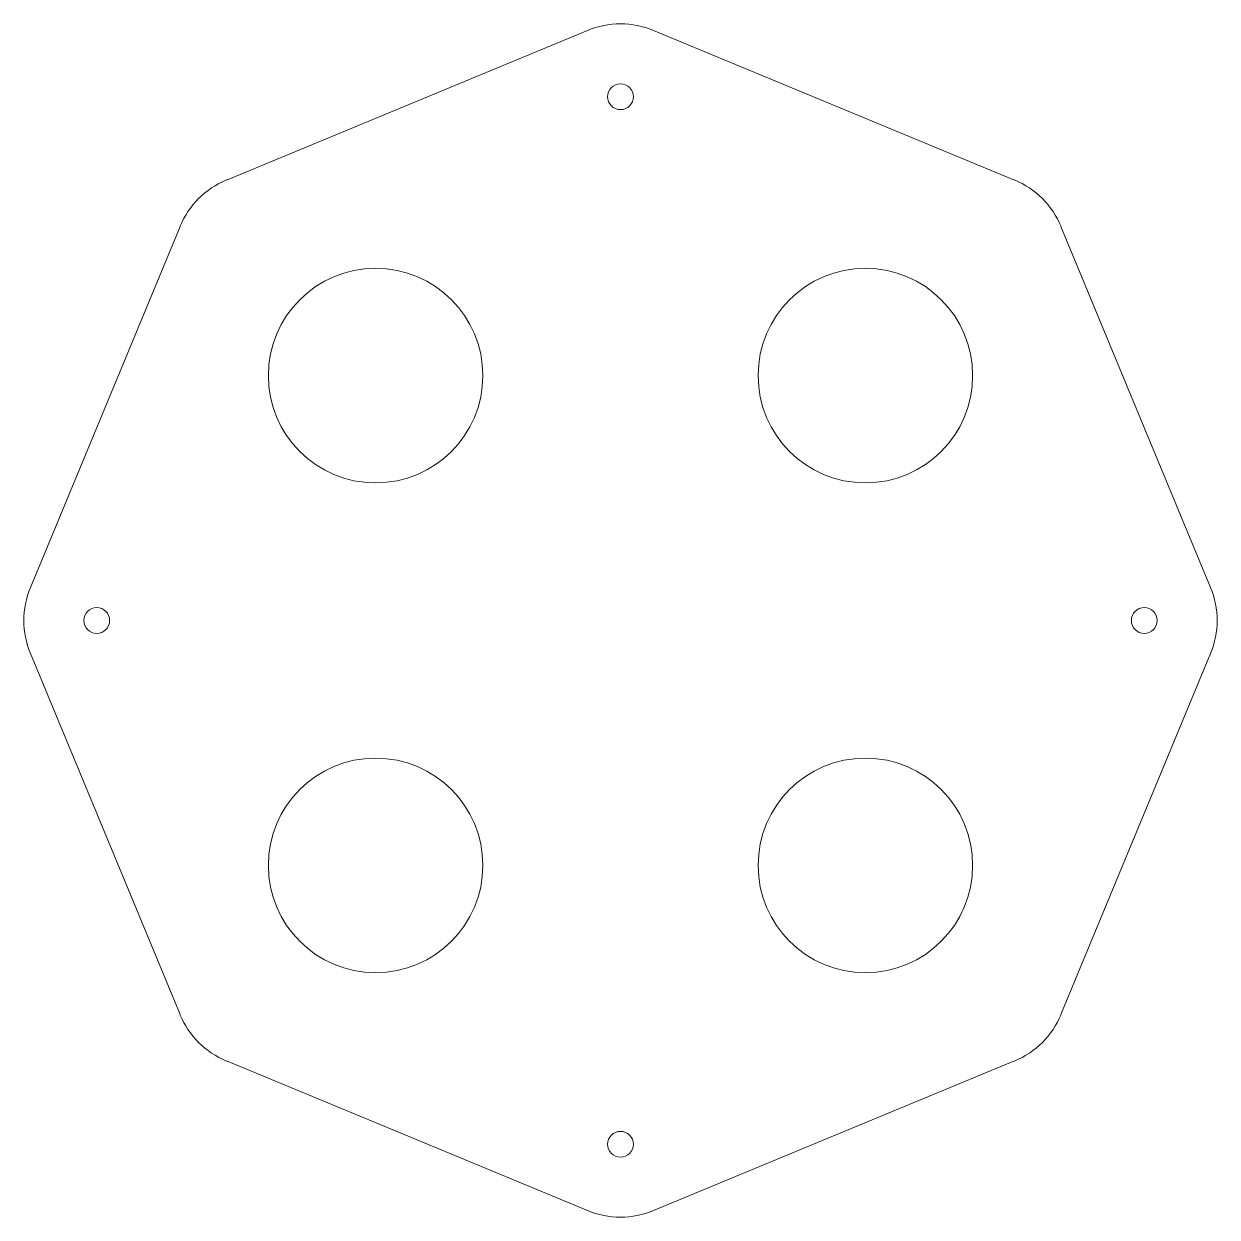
# Model space of a CAD drawing. Header units: millimetres. Extents: x -70 to 70, y -70 to 70.
import ezdxf

# ---------------------------------------------------------------- set-up
doc = ezdxf.new("R2010")
doc.units = ezdxf.units.MM

msp = doc.modelspace()

# ---------------------------------------------------------------- linework, layer by layer
at = {"color": 7, "linetype": 'Continuous', "lineweight": 15}
for p, q in [((-3.83, 68.77), (-45.92, 51.33)), ((45.92, 51.33), (3.83, 68.77)), ((-51.33, 45.92), (-68.77, 3.83)), ((68.77, 3.83), (51.33, 45.92)), ((-68.77, -3.83), (-51.33, -45.92)), ((51.33, -45.92), (68.77, -3.83)), ((-45.92, -51.33), (-3.83, -68.77)), ((3.83, -68.77), (45.92, -51.33))]:
    msp.add_line(p, q, dxfattribs=at)
for centre, radius in [((0, 61.04), 1.5), ((-28.54, 28.54), 12.5), ((28.54, 28.54), 12.5), ((-61.04, 0), 1.5), ((61.04, 0), 1.5), ((-28.54, -28.54), 12.5), ((28.54, -28.54), 12.5), ((0, -61.04), 1.5)]:
    msp.add_circle(centre, radius, dxfattribs=at)
for centre, start, end in [((0, 59.53), 67.5, 112.5), ((-42.1, 42.1), 112.5, 157.5), ((42.1, 42.1), 22.5, 67.5), ((-59.53, 0), 157.5, 202.5), ((59.53, 0), 337.5, 22.5), ((-42.1, -42.1), 202.5, 247.5), ((42.1, -42.1), 292.5, 337.5), ((0, -59.53), 247.5, 292.5)]:
    msp.add_arc(centre, 10, start, end, dxfattribs=at)

doc.saveas('drawing.dxf')
